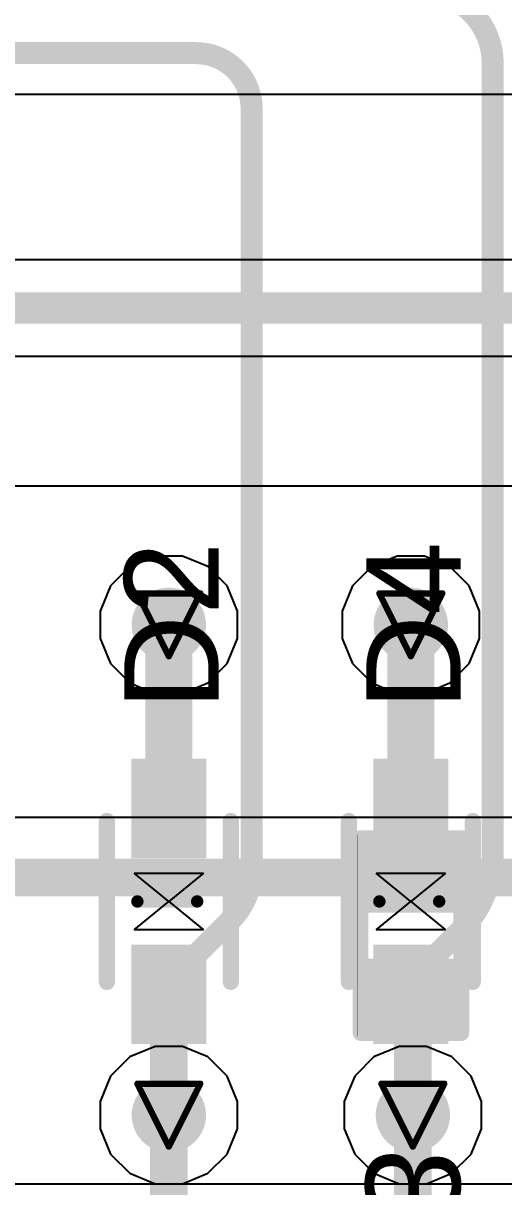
# Model space of a CAD drawing. Header units: inches. Extents: x 0 to 211, y 0 to 201.
# Drawn here: x 3.9113 to 4.064, y 2.3414 to 2.7112 of the extents above; entities that cross this region are included whole.
import ezdxf

# ---------------------------------------------------------------- set-up
doc = ezdxf.new("R2010")
doc.units = ezdxf.units.IN
doc.header["$MEASUREMENT"] = 0
for name, color, linetype in [('Bottom Layer', 5, 'Continuous'), ('Bottom Overlay', 54, 'Continuous'), ('Bottom Paste', 16, 'Continuous'), ('Bottom Solder', 6, 'Continuous'), ('Drill Drawing', 1, 'Continuous'), ('Layer 1', 16, 'Continuous'), ('Layer 2', 76, 'Continuous'), ('Top Layer', 1, 'Continuous'), ('Top Overlay', 2, 'Continuous'), ('Top Paste', 8, 'Continuous'), ('Top Solder', 216, 'Continuous'), ('Via Holes', 16, 'Continuous')]:
    doc.layers.add(name, color=color, linetype=linetype)
doc.styles.add('Arial', font='', dxfattribs={"height": 0.2})
doc.styles.get('Arial').set_extended_font_data('Arial')

# ---------------------------------------------------------------- blocks, each defined once
blk = doc.blocks.new('R___0402_B_192')
at = {"layer": 'Bottom Layer'}
for points in [[(-0.0095, 0.0125), (-0.0095, -0.0125), (-0.0275, -0.0125), (-0.0275, 0.0125)], [(0.0275, 0.0125), (0.0275, -0.0125), (0.0095, -0.0125), (0.0095, 0.0125)]]:
    blk.add_hatch(color=5, dxfattribs=at).paths.add_polyline_path(points)
at = {"layer": 'Bottom Paste'}
for points in [[(-0.0095, 0.0125), (-0.0095, -0.0125), (-0.0275, -0.0125), (-0.0275, 0.0125)], [(0.0275, 0.0125), (0.0275, -0.0125), (0.0095, -0.0125), (0.0095, 0.0125)]]:
    blk.add_hatch(color=16, dxfattribs=at).paths.add_polyline_path(points)
at = {"layer": 'Bottom Solder'}
for points in [[(-0.00733, 0.01467), (-0.00733, -0.01467), (-0.02967, -0.01467), (-0.02967, 0.01467)], [(0.02967, 0.01467), (0.02967, -0.01467), (0.00733, -0.01467), (0.00733, 0.01467)]]:
    blk.add_hatch(color=6, dxfattribs=at).paths.add_polyline_path(points)
at = {"layer": 'Bottom Overlay'}
for points in [[(-0.031, 0.016, 0.005, 0.005, 0), (0.031, 0.016, 0.005, 0.005, 0)], [(-0.031, 0.016, 0.005, 0.005, 0), (-0.031, -0.016, 0.005, 0.005, 0)], [(0.031, 0.016, 0.005, 0.005, 0), (0.031, -0.016, 0.005, 0.005, 0)], [(-0.032, 0.017, 0.000127, 0.000127, 0), (0.032, 0.017, 0.000127, 0.000127, 0)], [(-0.031, -0.016, 0.005, 0.005, 0), (0.031, -0.016, 0.005, 0.005, 0)]]:
    blk.add_lwpolyline(points, format="xyseb", dxfattribs=at)
for points in [[(-0.03225, 0.016, 0.0025, 0.0025, 1), (-0.02975, 0.016, 0.0025, 0.0025, 1)], [(-0.03225, 0.016, 0.0025, 0.0025, 1), (-0.02975, 0.016, 0.0025, 0.0025, 1)], [(0.02975, 0.016, 0.0025, 0.0025, 1), (0.03225, 0.016, 0.0025, 0.0025, 1)], [(0.02975, 0.016, 0.0025, 0.0025, 1), (0.03225, 0.016, 0.0025, 0.0025, 1)], [(-0.03203, 0.017, 0.0000635, 0.0000635, 1), (-0.03197, 0.017, 0.0000635, 0.0000635, 1)], [(0.03197, 0.017, 0.0000635, 0.0000635, 1), (0.03203, 0.017, 0.0000635, 0.0000635, 1)], [(-0.03225, -0.016, 0.0025, 0.0025, 1), (-0.02975, -0.016, 0.0025, 0.0025, 1)], [(-0.03225, -0.016, 0.0025, 0.0025, 1), (-0.02975, -0.016, 0.0025, 0.0025, 1)], [(0.02975, -0.016, 0.0025, 0.0025, 1), (0.03225, -0.016, 0.0025, 0.0025, 1)], [(0.02975, -0.016, 0.0025, 0.0025, 1), (0.03225, -0.016, 0.0025, 0.0025, 1)]]:
    blk.add_lwpolyline(points, format="xyseb", close=True, dxfattribs=at)
blk = doc.blocks.new('SOD_523__B__D____________235')
at = {"layer": 'Top Layer'}
for points in [[(-0.04134, 0.00787), (-0.01771, 0.00787), (-0.01771, -0.00787), (-0.04134, -0.00787)], [(0.04134, -0.00787), (0.01771, -0.00787), (0.01771, 0.00787), (0.04134, 0.00787)]]:
    blk.add_hatch(color=1, dxfattribs=at).paths.add_polyline_path(points)
at = {"layer": 'Top Paste'}
for points in [[(-0.04134, 0.00787), (-0.01771, 0.00787), (-0.01771, -0.00787), (-0.04134, -0.00787)], [(0.04134, -0.00787), (0.01771, -0.00787), (0.01771, 0.00787), (0.04134, 0.00787)]]:
    blk.add_hatch(color=8, dxfattribs=at).paths.add_polyline_path(points)
at = {"layer": 'Top Solder'}
for points in [[(-0.04534, 0.01187), (-0.01371, 0.01187), (-0.01371, -0.01187), (-0.04534, -0.01187)], [(0.04534, -0.01187), (0.01371, -0.01187), (0.01371, 0.01187), (0.04534, 0.01187)]]:
    blk.add_hatch(color=216, dxfattribs=at).paths.add_polyline_path(points)
at = {"layer": 'Top Overlay'}
for p, q in [((-0.009, -0.011), (-0.009, 0.011)), ((-0.009, 0.011), (0, 0)), ((0, 0), (0.009, 0.011)), ((0.009, 0.011), (0.009, -0.011)), ((0, 0), (-0.009, -0.011)), ((0, 0), (0, 0)), ((0.009, -0.011), (0, 0)), ((0, 0), (0, 0))]:
    blk.add_line(p, q, dxfattribs=at)
for points in [[(0.02559, 0.01969, 0.00512, 0.00512, 0), (-0.02559, 0.01969, 0.00512, 0.00512, 0)], [(0, -0.01, 0.00394, 0.00394, 0), (0, 0.009, 0.00394, 0.00394, 0)], [(0.02559, -0.01969, 0.00512, 0.00512, 0), (-0.02559, -0.01969, 0.00512, 0.00512, 0)]]:
    blk.add_lwpolyline(points, format="xyseb", dxfattribs=at)
for points in [[(-0.02687, 0.01969, 0.00256, 0.00256, 1), (-0.02431, 0.01969, 0.00256, 0.00256, 1)], [(0.02431, 0.01969, 0.00256, 0.00256, 1), (0.02687, 0.01969, 0.00256, 0.00256, 1)], [(-0.00098, 0.009, 0.00197, 0.00197, 1), (0.00098, 0.009, 0.00197, 0.00197, 1)], [(-0.00098, -0.01, 0.00197, 0.00197, 1), (0.00098, -0.01, 0.00197, 0.00197, 1)], [(-0.02687, -0.01969, 0.00256, 0.00256, 1), (-0.02431, -0.01969, 0.00256, 0.00256, 1)], [(0.02431, -0.01969, 0.00256, 0.00256, 1), (0.02687, -0.01969, 0.00256, 0.00256, 1)]]:
    blk.add_lwpolyline(points, format="xyseb", close=True, dxfattribs=at)
blk = doc.blocks.new('SOD_523__B__D____________237')
at = {"layer": 'Top Layer'}
for points in [[(-0.04134, 0.00787), (-0.01771, 0.00787), (-0.01771, -0.00787), (-0.04134, -0.00787)], [(0.04134, -0.00787), (0.01771, -0.00787), (0.01771, 0.00787), (0.04134, 0.00787)]]:
    blk.add_hatch(color=1, dxfattribs=at).paths.add_polyline_path(points)
at = {"layer": 'Top Paste'}
for points in [[(-0.04134, 0.00787), (-0.01771, 0.00787), (-0.01771, -0.00787), (-0.04134, -0.00787)], [(0.04134, -0.00787), (0.01771, -0.00787), (0.01771, 0.00787), (0.04134, 0.00787)]]:
    blk.add_hatch(color=8, dxfattribs=at).paths.add_polyline_path(points)
at = {"layer": 'Top Solder'}
for points in [[(-0.04534, 0.01187), (-0.01371, 0.01187), (-0.01371, -0.01187), (-0.04534, -0.01187)], [(0.04534, -0.01187), (0.01371, -0.01187), (0.01371, 0.01187), (0.04534, 0.01187)]]:
    blk.add_hatch(color=216, dxfattribs=at).paths.add_polyline_path(points)
at = {"layer": 'Top Overlay'}
for p, q in [((-0.009, -0.011), (-0.009, 0.011)), ((-0.009, 0.011), (0, 0)), ((0, 0), (0.009, 0.011)), ((0.009, 0.011), (0.009, -0.011)), ((0, 0), (-0.009, -0.011)), ((0, 0), (0, 0)), ((0.009, -0.011), (0, 0)), ((0, 0), (0, 0))]:
    blk.add_line(p, q, dxfattribs=at)
for points in [[(0.02559, 0.01969, 0.00512, 0.00512, 0), (-0.02559, 0.01969, 0.00512, 0.00512, 0)], [(0, -0.01, 0.00394, 0.00394, 0), (0, 0.009, 0.00394, 0.00394, 0)], [(0.02559, -0.01969, 0.00512, 0.00512, 0), (-0.02559, -0.01969, 0.00512, 0.00512, 0)]]:
    blk.add_lwpolyline(points, format="xyseb", dxfattribs=at)
for points in [[(-0.02687, 0.01969, 0.00256, 0.00256, 1), (-0.02431, 0.01969, 0.00256, 0.00256, 1)], [(0.02431, 0.01969, 0.00256, 0.00256, 1), (0.02687, 0.01969, 0.00256, 0.00256, 1)], [(-0.00098, 0.009, 0.00197, 0.00197, 1), (0.00098, 0.009, 0.00197, 0.00197, 1)], [(-0.00098, -0.01, 0.00197, 0.00197, 1), (0.00098, -0.01, 0.00197, 0.00197, 1)], [(-0.02687, -0.01969, 0.00256, 0.00256, 1), (-0.02431, -0.01969, 0.00256, 0.00256, 1)], [(0.02431, -0.01969, 0.00256, 0.00256, 1), (0.02687, -0.01969, 0.00256, 0.00256, 1)]]:
    blk.add_lwpolyline(points, format="xyseb", close=True, dxfattribs=at)

msp = doc.modelspace()

# ---------------------------------------------------------------- hatches: boundary and pattern name
at = {"layer": 'Bottom Layer'}
h = msp.add_hatch(color=5, dxfattribs=at)
edge = h.paths.add_edge_path()
edge.add_arc((3.95758, 2.52), 0.01181, 0, 360)
h = msp.add_hatch(color=5, dxfattribs=at)
edge = h.paths.add_edge_path()
edge.add_arc((4.03448, 2.52), 0.01181, 0, 360)
h = msp.add_hatch(color=5, dxfattribs=at)
edge = h.paths.add_edge_path()
edge.add_arc((3.95758, 2.36412), 0.01181, 0, 360)
h = msp.add_hatch(color=5, dxfattribs=at)
edge = h.paths.add_edge_path()
edge.add_arc((4.03513, 2.36412), 0.01181, 0, 360)
at = {"layer": 'Layer 1'}
h = msp.add_hatch(color=16, dxfattribs=at)
edge = h.paths.add_edge_path()
edge.add_arc((3.95758, 2.52), 0.01181, 0, 360)
h = msp.add_hatch(color=16, dxfattribs=at)
edge = h.paths.add_edge_path()
edge.add_arc((4.03448, 2.52), 0.01181, 0, 360)
h = msp.add_hatch(color=16, dxfattribs=at)
edge = h.paths.add_edge_path()
edge.add_arc((3.95758, 2.36412), 0.01181, 0, 360)
h = msp.add_hatch(color=16, dxfattribs=at)
edge = h.paths.add_edge_path()
edge.add_arc((4.03513, 2.36412), 0.01181, 0, 360)
at = {"layer": 'Layer 2'}
h = msp.add_hatch(color=76, dxfattribs=at)
edge = h.paths.add_edge_path()
edge.add_arc((3.95758, 2.52), 0.01181, 0, 360)
h = msp.add_hatch(color=76, dxfattribs=at)
edge = h.paths.add_edge_path()
edge.add_arc((4.03448, 2.52), 0.01181, 0, 360)
h = msp.add_hatch(color=76, dxfattribs=at)
edge = h.paths.add_edge_path()
edge.add_arc((3.95758, 2.36412), 0.01181, 0, 360)
h = msp.add_hatch(color=76, dxfattribs=at)
edge = h.paths.add_edge_path()
edge.add_arc((4.03513, 2.36412), 0.01181, 0, 360)
at = {"layer": 'Top Layer'}
h = msp.add_hatch(color=1, dxfattribs=at)
edge = h.paths.add_edge_path()
edge.add_arc((3.95758, 2.52), 0.01181, 0, 360)
h = msp.add_hatch(color=1, dxfattribs=at)
edge = h.paths.add_edge_path()
edge.add_arc((4.03448, 2.52), 0.01181, 0, 360)
h = msp.add_hatch(color=1, dxfattribs=at)
edge = h.paths.add_edge_path()
edge.add_arc((3.95758, 2.36412), 0.01181, 0, 360)
h = msp.add_hatch(color=1, dxfattribs=at)
edge = h.paths.add_edge_path()
edge.add_arc((4.03513, 2.36412), 0.01181, 0, 360)
at = {"layer": 'Via Holes'}
h = msp.add_hatch(color=7, dxfattribs=at)
edge = h.paths.add_edge_path()
edge.add_arc((3.95758, 2.52), 0.00591, 0, 360)
h = msp.add_hatch(color=7, dxfattribs=at)
edge = h.paths.add_edge_path()
edge.add_arc((4.03448, 2.52), 0.00591, 0, 360)
h = msp.add_hatch(color=7, dxfattribs=at)
edge = h.paths.add_edge_path()
edge.add_arc((3.95758, 2.36412), 0.00591, 0, 360)
h = msp.add_hatch(color=7, dxfattribs=at)
edge = h.paths.add_edge_path()
edge.add_arc((4.03513, 2.36412), 0.00591, 0, 360)

# ---------------------------------------------------------------- linework, layer by layer
at = {"layer": 'Bottom Layer'}
for p, q in [((4.16325, 2.63604), (3.75956, 2.63604)), ((3.75956, 2.60545), (4.16325, 2.60545)), ((4.20929, 2.4587), (3.7017, 2.45872)), ((4.01202, 2.45871), (3.90368, 2.45871)), ((4.057, 2.45871), (4.01202, 2.45871)), ((4.01202, 2.45871), (4.01202, 2.45871)), ((4.01202, 2.45871), (4.01202, 2.45871)), ((4.05702, 2.45871), (4.057, 2.45871)), ((4.064, 2.45871), (4.05702, 2.45871)), ((4.05702, 2.45871), (4.05702, 2.45871)), ((3.7017, 2.34231), (4.20929, 2.34231)), ((3.7017, 2.34231), (4.20929, 2.34231))]:
    msp.add_line(p, q, dxfattribs=at)
for points in [[(3.744, 2.62075, 0.01, 0.01, 0), (4.16325, 2.62075, 0.01, 0.01, 0)], [(3.77627, 2.43971, 0.012, 0.012, 0), (4.03452, 2.43971, 0.012, 0.012, 0)], [(4.03452, 2.43971, 0.012, 0.012, 0), (4.1385, 2.43971, 0.012, 0.012, 0)], [(4.03513, 2.39771, 0.008, 0.008, 0), (4.04013, 2.40271, 0.008, 0.008, 0)], [(4.04013, 2.40271, 0.008, 0.008, 0), (4.04252, 2.40271, 0.008, 0.008, 0)], [(4.03513, 2.36412, 0.01, 0.01, 0), (4.03513, 2.39771, 0.01, 0.01, 0)]]:
    msp.add_lwpolyline(points, format="xyseb", dxfattribs=at)
for points in [[(4.03152, 2.43971, 0.006, 0.006, 1), (4.03752, 2.43971, 0.006, 0.006, 1)], [(4.03152, 2.43971, 0.006, 0.006, 1), (4.03752, 2.43971, 0.006, 0.006, 1)], [(4.03813, 2.40271, 0.004, 0.004, 1), (4.04213, 2.40271, 0.004, 0.004, 1)], [(4.03813, 2.40271, 0.004, 0.004, 1), (4.04213, 2.40271, 0.004, 0.004, 1)], [(4.04052, 2.40271, 0.004, 0.004, 1), (4.04452, 2.40271, 0.004, 0.004, 1)], [(4.03263, 2.39771, 0.005, 0.005, 1), (4.03763, 2.39771, 0.005, 0.005, 1)], [(4.03313, 2.39771, 0.004, 0.004, 1), (4.03713, 2.39771, 0.004, 0.004, 1)], [(4.03263, 2.36412, 0.005, 0.005, 1), (4.03763, 2.36412, 0.005, 0.005, 1)]]:
    msp.add_lwpolyline(points, format="xyseb", close=True, dxfattribs=at)
at = {"layer": 'Drill Drawing'}
for points in [[(3.94758, 2.53, 0.002, 0.002, 0), (3.96758, 2.53, 0.002, 0.002, 0)], [(3.94758, 2.53, 0.002, 0.002, 0), (3.95758, 2.51, 0.002, 0.002, 0)], [(3.95758, 2.51, 0.002, 0.002, 0), (3.96758, 2.53, 0.002, 0.002, 0)], [(4.02448, 2.53, 0.002, 0.002, 0), (4.04448, 2.53, 0.002, 0.002, 0)], [(4.02448, 2.53, 0.002, 0.002, 0), (4.03448, 2.51, 0.002, 0.002, 0)], [(4.03448, 2.51, 0.002, 0.002, 0), (4.04448, 2.53, 0.002, 0.002, 0)], [(3.94758, 2.37412, 0.002, 0.002, 0), (3.96758, 2.37412, 0.002, 0.002, 0)], [(3.94758, 2.37412, 0.002, 0.002, 0), (3.95758, 2.35412, 0.002, 0.002, 0)], [(3.95758, 2.35412, 0.002, 0.002, 0), (3.96758, 2.37412, 0.002, 0.002, 0)], [(4.02513, 2.37412, 0.002, 0.002, 0), (4.04513, 2.37412, 0.002, 0.002, 0)], [(4.02513, 2.37412, 0.002, 0.002, 0), (4.03513, 2.35412, 0.002, 0.002, 0)], [(4.03513, 2.35412, 0.002, 0.002, 0), (4.04513, 2.37412, 0.002, 0.002, 0)]]:
    msp.add_lwpolyline(points, format="xyseb", dxfattribs=at)
for points in [[(3.94708, 2.53, 0.001, 0.001, 1), (3.94808, 2.53, 0.001, 0.001, 1)], [(3.94708, 2.53, 0.001, 0.001, 1), (3.94808, 2.53, 0.001, 0.001, 1)], [(3.96708, 2.53, 0.001, 0.001, 1), (3.96808, 2.53, 0.001, 0.001, 1)], [(3.96708, 2.53, 0.001, 0.001, 1), (3.96808, 2.53, 0.001, 0.001, 1)], [(4.02398, 2.53, 0.001, 0.001, 1), (4.02498, 2.53, 0.001, 0.001, 1)], [(4.02398, 2.53, 0.001, 0.001, 1), (4.02498, 2.53, 0.001, 0.001, 1)], [(4.04398, 2.53, 0.001, 0.001, 1), (4.04498, 2.53, 0.001, 0.001, 1)], [(4.04398, 2.53, 0.001, 0.001, 1), (4.04498, 2.53, 0.001, 0.001, 1)], [(3.95708, 2.51, 0.001, 0.001, 1), (3.95808, 2.51, 0.001, 0.001, 1)], [(3.95708, 2.51, 0.001, 0.001, 1), (3.95808, 2.51, 0.001, 0.001, 1)], [(4.03398, 2.51, 0.001, 0.001, 1), (4.03498, 2.51, 0.001, 0.001, 1)], [(4.03398, 2.51, 0.001, 0.001, 1), (4.03498, 2.51, 0.001, 0.001, 1)], [(3.94708, 2.37412, 0.001, 0.001, 1), (3.94808, 2.37412, 0.001, 0.001, 1)], [(3.94708, 2.37412, 0.001, 0.001, 1), (3.94808, 2.37412, 0.001, 0.001, 1)], [(3.96708, 2.37412, 0.001, 0.001, 1), (3.96808, 2.37412, 0.001, 0.001, 1)], [(3.96708, 2.37412, 0.001, 0.001, 1), (3.96808, 2.37412, 0.001, 0.001, 1)], [(4.02463, 2.37412, 0.001, 0.001, 1), (4.02563, 2.37412, 0.001, 0.001, 1)], [(4.02463, 2.37412, 0.001, 0.001, 1), (4.02563, 2.37412, 0.001, 0.001, 1)], [(4.04463, 2.37412, 0.001, 0.001, 1), (4.04563, 2.37412, 0.001, 0.001, 1)], [(4.04463, 2.37412, 0.001, 0.001, 1), (4.04563, 2.37412, 0.001, 0.001, 1)], [(3.95708, 2.35412, 0.001, 0.001, 1), (3.95808, 2.35412, 0.001, 0.001, 1)], [(3.95708, 2.35412, 0.001, 0.001, 1), (3.95808, 2.35412, 0.001, 0.001, 1)], [(4.03463, 2.35412, 0.001, 0.001, 1), (4.03563, 2.35412, 0.001, 0.001, 1)], [(4.03463, 2.35412, 0.001, 0.001, 1), (4.03563, 2.35412, 0.001, 0.001, 1)]]:
    msp.add_lwpolyline(points, format="xyseb", close=True, dxfattribs=at)
at = {"layer": 'Layer 1'}
for p, q in [((3.95324, 2.38593), (3.94522, 2.38261)), ((3.96192, 2.38593), (3.95324, 2.38593)), ((3.96993, 2.38261), (3.96192, 2.38593)), ((4.03079, 2.38593), (4.02277, 2.38261)), ((4.03946, 2.38593), (4.03079, 2.38593)), ((4.04748, 2.38261), (4.03946, 2.38593)), ((3.94522, 2.38261), (3.93909, 2.37647)), ((3.97607, 2.37647), (3.96993, 2.38261)), ((4.02277, 2.38261), (4.01664, 2.37647)), ((4.05362, 2.37647), (4.04748, 2.38261)), ((3.93909, 2.37647), (3.93577, 2.36846)), ((3.97939, 2.36846), (3.97607, 2.37647)), ((4.01664, 2.37647), (4.01332, 2.36846)), ((4.05694, 2.36846), (4.05362, 2.37647)), ((3.93577, 2.36846), (3.93577, 2.35978)), ((3.97939, 2.35978), (3.97939, 2.36846)), ((4.01332, 2.36846), (4.01332, 2.35978)), ((4.05694, 2.35978), (4.05694, 2.36846)), ((3.93577, 2.35978), (3.93909, 2.35176)), ((3.97607, 2.35176), (3.97939, 2.35978)), ((4.01332, 2.35978), (4.01664, 2.35176)), ((4.05362, 2.35176), (4.05694, 2.35978)), ((3.93909, 2.35176), (3.94522, 2.34563)), ((3.96993, 2.34563), (3.97607, 2.35176)), ((4.01664, 2.35176), (4.02277, 2.34563)), ((4.04748, 2.34563), (4.05362, 2.35176)), ((3.94522, 2.34563), (3.95324, 2.34231)), ((3.96192, 2.34231), (3.96993, 2.34563)), ((4.02277, 2.34563), (4.03079, 2.34231)), ((4.03946, 2.34231), (4.04748, 2.34563)), ((3.95324, 2.34231), (3.96192, 2.34231)), ((4.03079, 2.34231), (4.03946, 2.34231))]:
    msp.add_line(p, q, dxfattribs=at)
at = {"layer": 'Layer 2'}
for p, q in [((3.613, 2.68865), (4.31095, 2.68865)), ((3.95324, 2.54181), (3.94522, 2.53849)), ((3.96192, 2.54181), (3.95324, 2.54181)), ((3.96993, 2.53849), (3.96192, 2.54181)), ((4.03014, 2.54181), (4.02212, 2.53849)), ((4.03882, 2.54181), (4.03014, 2.54181)), ((4.04683, 2.53849), (4.03882, 2.54181)), ((3.94522, 2.53849), (3.93909, 2.53235)), ((3.97607, 2.53235), (3.96993, 2.53849)), ((4.02212, 2.53849), (4.01599, 2.53235)), ((4.05297, 2.53235), (4.04683, 2.53849)), ((3.93909, 2.53235), (3.93577, 2.52434)), ((3.97939, 2.52434), (3.97607, 2.53235)), ((4.01599, 2.53235), (4.01267, 2.52434)), ((4.05629, 2.52434), (4.05297, 2.53235)), ((3.93577, 2.52434), (3.93577, 2.51566)), ((3.97939, 2.51566), (3.97939, 2.52434)), ((4.01267, 2.52434), (4.01267, 2.51566)), ((4.05629, 2.51566), (4.05629, 2.52434)), ((3.93577, 2.51566), (3.93909, 2.50765)), ((3.97607, 2.50765), (3.97939, 2.51566)), ((4.01267, 2.51566), (4.01599, 2.50765)), ((4.05297, 2.50765), (4.05629, 2.51566)), ((3.93909, 2.50765), (3.94522, 2.50151)), ((3.96993, 2.50151), (3.97607, 2.50765)), ((4.01599, 2.50765), (4.02212, 2.50151)), ((4.04683, 2.50151), (4.05297, 2.50765)), ((3.94522, 2.50151), (3.95324, 2.49819)), ((3.96192, 2.49819), (3.96993, 2.50151)), ((4.02212, 2.50151), (4.03014, 2.49819)), ((4.03882, 2.49819), (4.04683, 2.50151)), ((3.95324, 2.49819), (3.96192, 2.49819)), ((4.03014, 2.49819), (4.03882, 2.49819)), ((3.95324, 2.38593), (3.94522, 2.38261)), ((3.96192, 2.38593), (3.95324, 2.38593)), ((3.96993, 2.38261), (3.96192, 2.38593)), ((4.03079, 2.38593), (4.02277, 2.38261)), ((4.03946, 2.38593), (4.03079, 2.38593)), ((4.04748, 2.38261), (4.03946, 2.38593)), ((3.94522, 2.38261), (3.93909, 2.37647)), ((3.97607, 2.37647), (3.96993, 2.38261)), ((4.02277, 2.38261), (4.01664, 2.37647)), ((4.05362, 2.37647), (4.04748, 2.38261)), ((3.93909, 2.37647), (3.93577, 2.36846)), ((3.97939, 2.36846), (3.97607, 2.37647)), ((4.01664, 2.37647), (4.01332, 2.36846)), ((4.05694, 2.36846), (4.05362, 2.37647)), ((3.93577, 2.36846), (3.93577, 2.35978)), ((3.97939, 2.35978), (3.97939, 2.36846)), ((4.01332, 2.36846), (4.01332, 2.35978)), ((4.05694, 2.35978), (4.05694, 2.36846)), ((3.93577, 2.35978), (3.93909, 2.35176)), ((3.97607, 2.35176), (3.97939, 2.35978)), ((4.01332, 2.35978), (4.01664, 2.35176)), ((4.05362, 2.35176), (4.05694, 2.35978)), ((3.93909, 2.35176), (3.94522, 2.34563)), ((3.96993, 2.34563), (3.97607, 2.35176)), ((4.01664, 2.35176), (4.02277, 2.34563)), ((4.04748, 2.34563), (4.05362, 2.35176)), ((3.94522, 2.34563), (3.95324, 2.34231)), ((3.96192, 2.34231), (3.96993, 2.34563)), ((4.02277, 2.34563), (4.03079, 2.34231)), ((4.03946, 2.34231), (4.04748, 2.34563)), ((3.95324, 2.34231), (3.96192, 2.34231)), ((4.03079, 2.34231), (4.03946, 2.34231))]:
    msp.add_line(p, q, dxfattribs=at)
at = {"layer": 'Top Layer'}
msp.add_line((3.8018, 2.56422), (4.11227, 2.56422), dxfattribs=at)
for points in [[(4.03758, 2.72142, 0.007, 0.007, -0.414214), (4.0605, 2.6985, 0.007, 0.007, 0)], [(2.67137, 2.70174, 0.007, 0.007, 0), (3.96626, 2.70174, 0.007, 0.007, 0)], [(3.96626, 2.70174, 0.007, 0.007, -0.414214), (3.98389, 2.68411, 0.007, 0.007, 0)], [(4.0605, 2.4471, 0.007, 0.007, 0), (4.0605, 2.6985, 0.007, 0.007, 0)], [(3.98389, 2.44216, 0.007, 0.007, 0), (3.98389, 2.68411, 0.007, 0.007, 0)], [(3.95758, 2.46158, 0.015, 0.015, 0), (3.95758, 2.52, 0.015, 0.015, 0)], [(4.03448, 2.46158, 0.015, 0.015, 0), (4.03448, 2.52, 0.015, 0.015, 0)], [(4.0605, 2.4471, 0.007, 0.007, -0.198912), (4.05052, 2.42301, 0.007, 0.007, 0)], [(3.98389, 2.44216, 0.007, 0.007, -0.198722), (3.97727, 2.42617, 0.007, 0.007, 0)], [(3.95758, 2.40647, 0.007, 0.007, 0), (3.97726, 2.42616, 0.007, 0.007, 0)], [(3.97727, 2.42617, 0.007, 0.007, -0.000183), (3.97726, 2.42616, 0.007, 0.007, 0)], [(4.03398, 2.40647, 0.007, 0.007, 0), (4.05052, 2.42301, 0.007, 0.007, 0)], [(3.95758, 2.36412, 0.012, 0.012, 0), (3.95758, 2.40253, 0.012, 0.012, 0)], [(3.95758, 2.40253, 0.007, 0.007, 0), (3.95758, 2.40647, 0.007, 0.007, 0)], [(4.03398, 2.40253, 0.007, 0.007, 0), (4.03398, 2.40647, 0.007, 0.007, 0)], [(4.03513, 2.36412, 0.012, 0.012, 0), (4.03513, 2.40139, 0.012, 0.012, 0)], [(4.03398, 2.40253, 0.007, 0.007, 0), (4.03513, 2.40139, 0.007, 0.007, 0)], [(3.95758, 2.30335, 0.012, 0.012, 0), (3.95758, 2.36412, 0.012, 0.012, 0)], [(4.03513, 2.31241, 0.012, 0.012, 0), (4.03513, 2.36412, 0.012, 0.012, 0)]]:
    msp.add_lwpolyline(points, format="xyseb", dxfattribs=at)
for points in [[(3.96451, 2.70174, 0.0035, 0.0035, 1), (3.96801, 2.70174, 0.0035, 0.0035, 1)], [(3.96451, 2.70174, 0.0035, 0.0035, 1), (3.96801, 2.70174, 0.0035, 0.0035, 1)], [(4.05875, 2.6985, 0.0035, 0.0035, 1), (4.06225, 2.6985, 0.0035, 0.0035, 1)], [(4.05875, 2.6985, 0.0035, 0.0035, 1), (4.06225, 2.6985, 0.0035, 0.0035, 1)], [(3.98214, 2.68411, 0.0035, 0.0035, 1), (3.98564, 2.68411, 0.0035, 0.0035, 1)], [(3.98214, 2.68411, 0.0035, 0.0035, 1), (3.98564, 2.68411, 0.0035, 0.0035, 1)], [(3.95383, 2.52, 0.0075, 0.0075, 1), (3.96133, 2.52, 0.0075, 0.0075, 1)], [(4.03073, 2.52, 0.0075, 0.0075, 1), (4.03823, 2.52, 0.0075, 0.0075, 1)], [(3.95383, 2.46158, 0.0075, 0.0075, 1), (3.96133, 2.46158, 0.0075, 0.0075, 1)], [(4.03073, 2.46158, 0.0075, 0.0075, 1), (4.03823, 2.46158, 0.0075, 0.0075, 1)], [(4.05875, 2.4471, 0.0035, 0.0035, 1), (4.06225, 2.4471, 0.0035, 0.0035, 1)], [(4.05875, 2.4471, 0.0035, 0.0035, 1), (4.06225, 2.4471, 0.0035, 0.0035, 1)], [(3.98214, 2.44216, 0.0035, 0.0035, 1), (3.98564, 2.44216, 0.0035, 0.0035, 1)], [(3.98214, 2.44216, 0.0035, 0.0035, 1), (3.98564, 2.44216, 0.0035, 0.0035, 1)], [(3.97551, 2.42616, 0.0035, 0.0035, 1), (3.97901, 2.42616, 0.0035, 0.0035, 1)], [(3.97551, 2.42616, 0.0035, 0.0035, 1), (3.97901, 2.42616, 0.0035, 0.0035, 1)], [(3.97552, 2.42617, 0.0035, 0.0035, 1), (3.97902, 2.42617, 0.0035, 0.0035, 1)], [(3.97552, 2.42617, 0.0035, 0.0035, 1), (3.97902, 2.42617, 0.0035, 0.0035, 1)], [(4.04877, 2.42301, 0.0035, 0.0035, 1), (4.05227, 2.42301, 0.0035, 0.0035, 1)], [(4.04877, 2.42301, 0.0035, 0.0035, 1), (4.05227, 2.42301, 0.0035, 0.0035, 1)], [(3.95458, 2.40253, 0.006, 0.006, 1), (3.96058, 2.40253, 0.006, 0.006, 1)], [(3.95583, 2.40647, 0.0035, 0.0035, 1), (3.95933, 2.40647, 0.0035, 0.0035, 1)], [(3.95583, 2.40647, 0.0035, 0.0035, 1), (3.95933, 2.40647, 0.0035, 0.0035, 1)], [(4.03223, 2.40647, 0.0035, 0.0035, 1), (4.03573, 2.40647, 0.0035, 0.0035, 1)], [(4.03223, 2.40647, 0.0035, 0.0035, 1), (4.03573, 2.40647, 0.0035, 0.0035, 1)], [(3.95583, 2.40253, 0.0035, 0.0035, 1), (3.95933, 2.40253, 0.0035, 0.0035, 1)], [(4.03213, 2.40139, 0.006, 0.006, 1), (4.03813, 2.40139, 0.006, 0.006, 1)], [(4.03223, 2.40253, 0.0035, 0.0035, 1), (4.03573, 2.40253, 0.0035, 0.0035, 1)], [(4.03223, 2.40253, 0.0035, 0.0035, 1), (4.03573, 2.40253, 0.0035, 0.0035, 1)], [(4.03338, 2.40139, 0.0035, 0.0035, 1), (4.03688, 2.40139, 0.0035, 0.0035, 1)], [(3.95458, 2.36412, 0.006, 0.006, 1), (3.96058, 2.36412, 0.006, 0.006, 1)], [(3.95458, 2.36412, 0.006, 0.006, 1), (3.96058, 2.36412, 0.006, 0.006, 1)], [(4.03213, 2.36412, 0.006, 0.006, 1), (4.03813, 2.36412, 0.006, 0.006, 1)], [(4.03213, 2.36412, 0.006, 0.006, 1), (4.03813, 2.36412, 0.006, 0.006, 1)]]:
    msp.add_lwpolyline(points, format="xyseb", close=True, dxfattribs=at)

# ---------------------------------------------------------------- block references
for name, p, rotation in [('SOD_523__B__D____________237', (3.95758, 2.43206), 270), ('SOD_523__B__D____________235', (4.03448, 2.43206), 270), ('R___0402_B_192', (4.03452, 2.42121), 90)]:
    msp.add_blockref(name, p, dxfattribs=dict(rotation=rotation))

# ---------------------------------------------------------------- texts
at = {"layer": 'Bottom Overlay', "style": 'Arial', "text_generation_flag": 2}
msp.add_text('R3', height=0.03, rotation=270, dxfattribs=at).set_placement((4.02013, 2.30001))
at = {"layer": 'Top Overlay', "style": 'Arial'}
for s, p in [('D4', (4.05029, 2.49285)), ('D2', (3.97339, 2.49285))]:
    msp.add_text(s, height=0.03, rotation=90, dxfattribs=at).set_placement(p)

doc.saveas('drawing.dxf')
